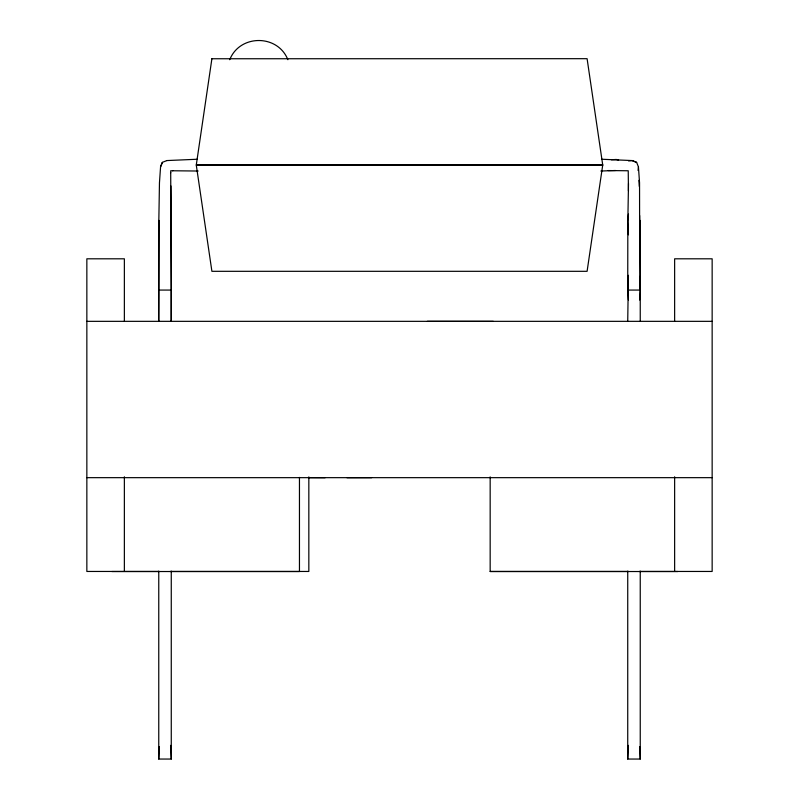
<?xml version="1.0" encoding="UTF-8"?>
<svg xmlns="http://www.w3.org/2000/svg" width="799" height="799" viewBox="0 0 799 799"><rect width="100%" height="100%" fill="white"/><g stroke="black" fill="none" stroke-linecap="round" stroke-linejoin="round"><path stroke-width="1.2" d="M158.761 321.128L158.911 220.414L158.701 321.128M158.841 220.414L159.46 182.781L160.569 166.871L162.317 162.377L166.871 160.569M639.619 231.61L639.55 182.781L638.441 166.871L636.623 162.377L632.129 160.569L601.657 159.241M628.414 275.295L627.734 321.128M171.266 571.145L171.266 759.05L158.761 759.05L159.381 746.606M640.239 571.145L640.239 759.05L627.734 759.05L628.423 745.357M639.3 186.447L638.94 180.374M639.58 300.015L640.239 290.067L639.639 215.5M628.453 214.092L627.834 221.333L627.734 290.067L628.404 300.015M638.061 170.447L638.441 166.871M211.905 58.687L196.274 165.053L211.905 271.31L587.095 271.31L602.726 165.013L587.095 58.687L211.905 58.756M628.503 183.49L627.834 221.333L628.433 234.836M160.509 166.871L162.377 162.377M229.732 59.705C239.86 34.127 277.752 34.127 287.88 59.705M615.52 170.497L600.868 171.026M628.553 160.939L632.129 160.569L636.623 162.377M166.801 160.569L197.353 159.241M611.335 159.78L616.219 159.46L618.626 160.07M427.345 321.318L493.303 321.348M346.976 477.722L371.655 477.682M158.761 290.067L171.266 290.067L171.256 321.128M627.734 290.077L640.239 290.067L640.239 321.128M86.851 321.338L712.149 321.338M86.851 477.662L712.149 477.662M159.231 571.455L86.851 571.455L86.851 258.806L124.364 258.806L124.364 321.088M170.087 571.455L308.833 571.455L308.833 476.883M490.167 571.455L628.553 571.455M639.37 571.455L712.149 571.455L712.149 258.806L674.636 258.806L674.636 321.088M111.86 571.525L299.455 571.525L299.455 477.412M677.762 571.525L490.167 571.525L490.167 476.883M172.774 170.776L170.696 170.766L170.776 172.774M309.343 477.672L325.113 477.732M198.142 171.026L172.704 170.776M608.219 170.557L628.234 170.766L628.443 190.781M639.619 746.606L640.239 759.05M170.577 745.357L171.266 759.05M639.609 276.434L640.239 290.067L640.099 220.414M170.706 172.774L171.266 290.067L171.096 221.333M170.886 185.927L171.156 221.333M674.636 476.793L674.636 571.455M627.734 571.145L627.734 759.05M171.206 290.067L171.226 321.128M158.761 571.145L158.761 759.05M124.364 476.793L124.364 571.455M602.726 165.013L196.274 165.013L602.726 165.053"/></g></svg>
